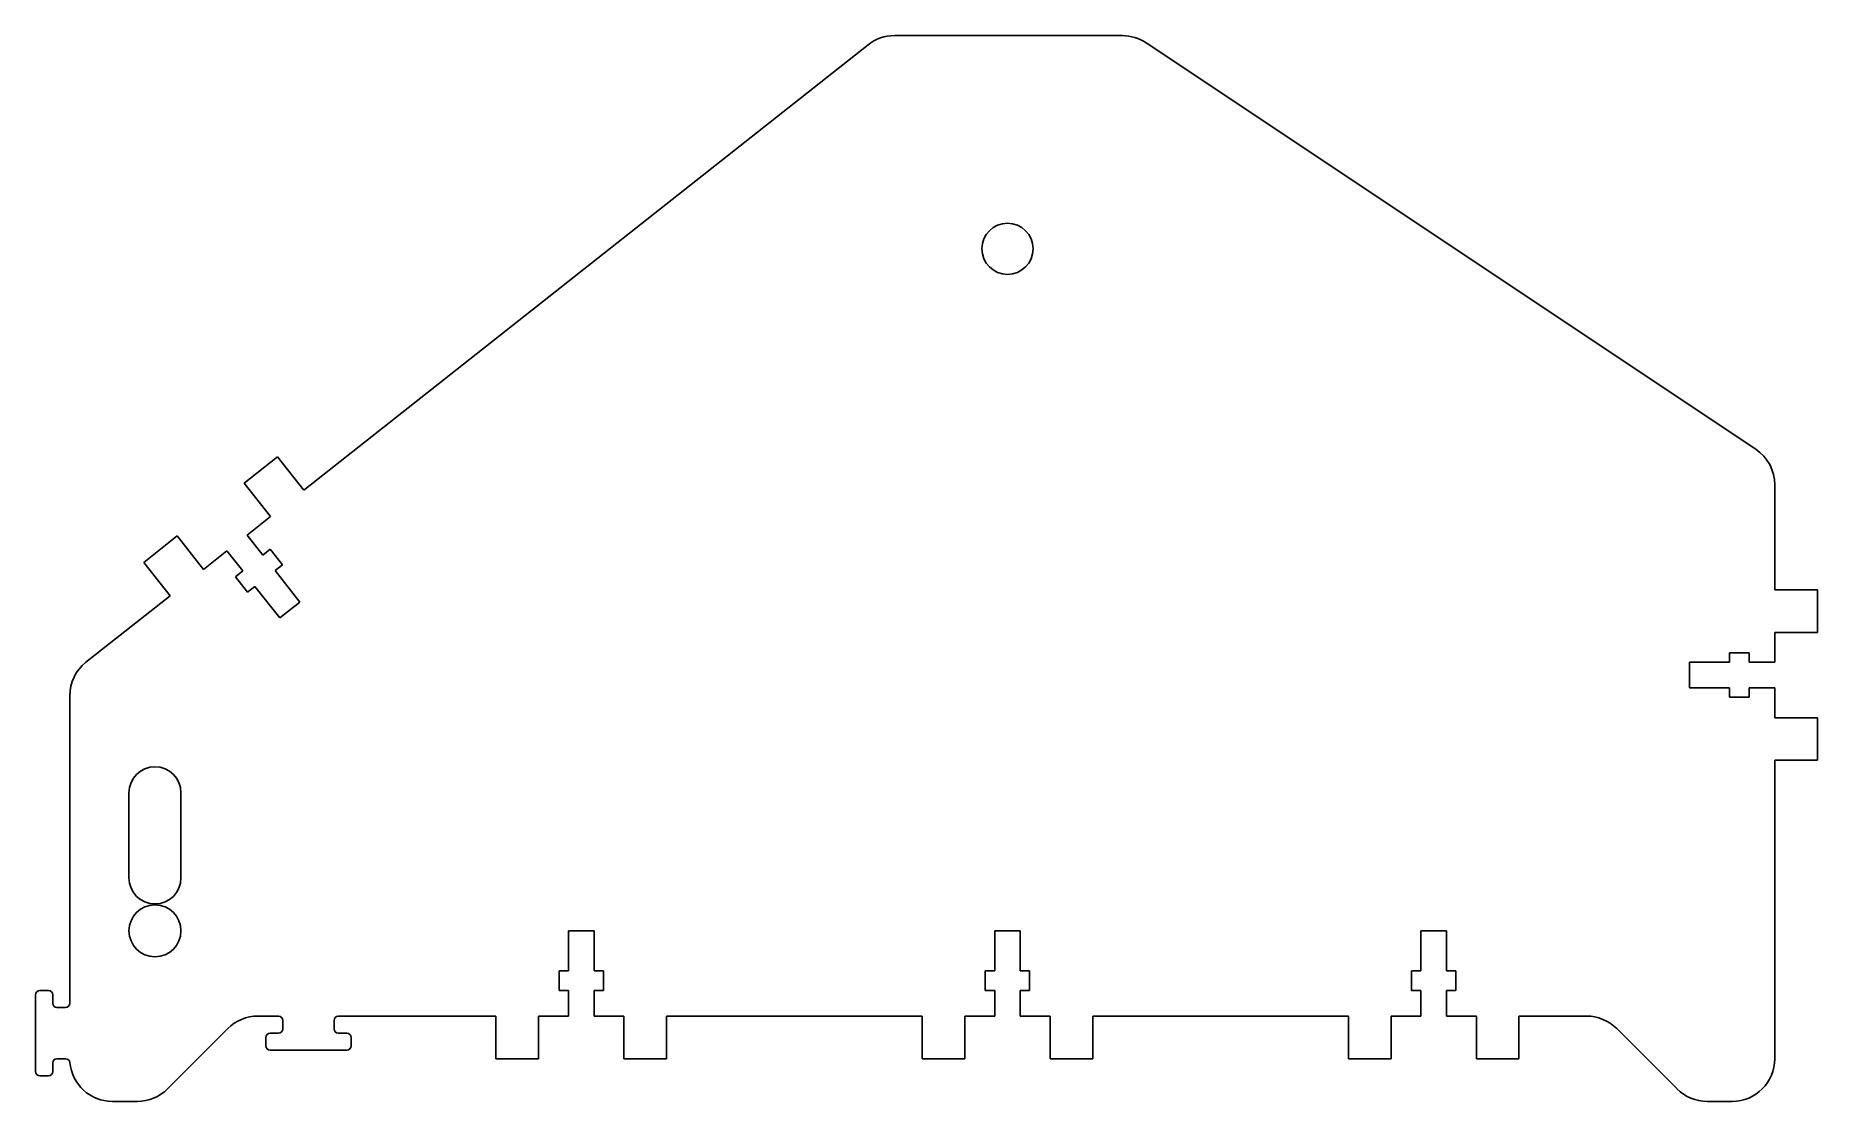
# Model space of a CAD drawing. Header units: millimetres. Extents: x -114 to 95, y 0 to 125.
import ezdxf

# ---------------------------------------------------------------- set-up
doc = ezdxf.new("R2010")
doc.units = ezdxf.units.MM

msp = doc.modelspace()

# ---------------------------------------------------------------- linework, layer by layer
at = {"color": 7, "linetype": 'Continuous', "lineweight": 25}
for p, q in [((-16.36, 123.92), (-82.53, 71.69)), ((13.49, 125), (-13.26, 125)), ((87.77, 76.48), (16.26, 124.16)), ((-85.63, 75.61), (-89.55, 72.51)), ((-82.53, 71.69), (-85.63, 75.61)), ((-89.55, 72.51), (-86.45, 68.59)), ((90, 60), (90, 72.32)), ((-86.45, 68.59), (-89.2, 66.42)), ((-97.4, 66.32), (-101.32, 63.22)), ((-94.3, 62.39), (-97.4, 66.32)), ((-89.2, 66.42), (-87.34, 64.07)), ((-101.32, 63.22), (-98.23, 59.29)), ((-91.56, 64.56), (-94.3, 62.39)), ((-89.7, 62.21), (-91.56, 64.56)), ((-87.34, 64.07), (-86.48, 64.75)), ((-86.48, 64.75), (-85.05, 62.94)), ((-85.05, 62.94), (-85.92, 62.26)), ((-90.56, 61.53), (-89.7, 62.21)), ((-89.13, 59.72), (-90.56, 61.53)), ((-85.92, 62.26), (-83, 58.57)), ((-98.23, 59.29), (-108.1, 51.5)), ((-88.27, 60.4), (-89.13, 59.72)), ((-85.36, 56.71), (-88.27, 60.4)), ((-83, 58.57), (-85.36, 56.71)), ((95, 60), (90, 60)), ((95, 55), (95, 60)), ((90, 51.5), (90, 55)), ((90, 55), (95, 55)), ((84.7, 51.5), (84.7, 52.6)), ((84.7, 52.6), (87, 52.6)), ((87, 52.6), (87, 51.5)), ((80, 48.5), (80, 51.5)), ((80, 51.5), (84.7, 51.5)), ((87, 51.5), (90, 51.5)), ((84.7, 48.5), (80, 48.5)), ((84.7, 47.4), (84.7, 48.5)), ((90, 48.5), (87, 48.5)), ((87, 48.5), (87, 47.4)), ((90, 45), (90, 48.5)), ((-110, 47.58), (-110, 11.5)), ((87, 47.4), (84.7, 47.4)), ((95, 45), (90, 45)), ((95, 40), (95, 45)), ((90, 5), (90, 40)), ((90, 40), (95, 40)), ((-103.05, 36.2), (-103.05, 26.2)), ((-96.95, 26.2), (-96.95, 36.2)), ((-51.5, 15.3), (-51.5, 20)), ((-51.5, 20), (-48.5, 20)), ((-48.5, 20), (-48.5, 15.3)), ((-1.5, 15.3), (-1.5, 20)), ((-1.5, 20), (1.5, 20)), ((1.5, 20), (1.5, 15.3)), ((48.5, 15.3), (48.5, 20)), ((48.5, 20), (51.5, 20)), ((51.5, 20), (51.5, 15.3)), ((-52.6, 13), (-52.6, 15.3)), ((-52.6, 15.3), (-51.5, 15.3)), ((-48.5, 15.3), (-47.4, 15.3)), ((-47.4, 15.3), (-47.4, 13)), ((-2.6, 13), (-2.6, 15.3)), ((-2.6, 15.3), (-1.5, 15.3)), ((1.5, 15.3), (2.6, 15.3)), ((2.6, 15.3), (2.6, 13)), ((47.4, 13), (47.4, 15.3)), ((47.4, 15.3), (48.5, 15.3)), ((51.5, 15.3), (52.6, 15.3)), ((52.6, 15.3), (52.6, 13)), ((-112.5, 13), (-113.5, 13)), ((-51.5, 13), (-52.6, 13)), ((-51.5, 10), (-51.5, 13)), ((-47.4, 13), (-48.5, 13)), ((-48.5, 13), (-48.5, 10)), ((-1.5, 13), (-2.6, 13)), ((-1.5, 10), (-1.5, 13)), ((2.6, 13), (1.5, 13)), ((1.5, 13), (1.5, 10)), ((48.5, 13), (47.4, 13)), ((48.5, 10), (48.5, 13)), ((52.6, 13), (51.5, 13)), ((51.5, 13), (51.5, 10)), ((-114, 12.5), (-114, 3.5)), ((-112, 11.5), (-112, 12.5)), ((-110.5, 11), (-111.5, 11)), ((-98.54, 1.46), (-91.46, 8.54)), ((-87.93, 10), (-85.5, 10)), ((-85, 9.5), (-85, 8.5)), ((-79, 8.5), (-79, 9.5)), ((-78.5, 10), (-60, 10)), ((-60, 10), (-60, 5)), ((-55, 5), (-55, 10)), ((-55, 10), (-51.5, 10)), ((-48.5, 10), (-45, 10)), ((-45, 10), (-45, 5)), ((-40, 5), (-40, 10)), ((-40, 10), (-10, 10)), ((-10, 10), (-10, 5)), ((-5, 5), (-5, 10)), ((-5, 10), (-1.5, 10)), ((1.5, 10), (5, 10)), ((5, 10), (5, 5)), ((10, 5), (10, 10)), ((10, 10), (40, 10)), ((40, 10), (40, 5)), ((45, 5), (45, 10)), ((45, 10), (48.5, 10)), ((51.5, 10), (55, 10)), ((55, 10), (55, 5)), ((60, 5), (60, 10)), ((60, 10), (67.93, 10)), ((71.46, 8.54), (78.54, 1.46)), ((-87, 7.5), (-87, 6.5)), ((-85.5, 8), (-86.5, 8)), ((-77.5, 8), (-78.5, 8)), ((-77, 6.5), (-77, 7.5)), ((-112, 3.5), (-112, 4.5)), ((-111.5, 5), (-110.48, 5)), ((-86.5, 6), (-77.5, 6)), ((-60, 5), (-55, 5)), ((-45, 5), (-40, 5)), ((-10, 5), (-5, 5)), ((5, 5), (10, 5)), ((40, 5), (45, 5)), ((55, 5), (60, 5)), ((-113.5, 3), (-112.5, 3)), ((-105, 0), (-102.07, 0)), ((82.07, 0), (85, 0))]:
    msp.add_line(p, q, dxfattribs=at)
for centre, radius in [((0, 100), 3), ((-100, 20), 3.05)]:
    msp.add_circle(centre, radius, dxfattribs=at)
for centre, radius, start, end in [((-13.26, 120), 5, 90, 128.2902), ((13.49, 120), 5, 56.3099, 90), ((85, 72.32), 5, 0, 56.3099), ((-105, 47.58), 5, 128.2902, 180), ((-100, 36.2), 3.05, 0, 180), ((-100, 26.2), 3.05, 180, 0), ((-113.5, 12.5), 0.5, 90, 180), ((-112.5, 12.5), 0.5, 0, 90), ((-111.5, 11.5), 0.5, 180, 270), ((-110.5, 11.5), 0.5, 270, 0), ((-87.93, 5), 5, 90, 135), ((-85.5, 9.5), 0.5, 0, 90), ((-85.5, 8.5), 0.5, 270, 0), ((-78.5, 9.5), 0.5, 90, 180), ((-78.5, 8.5), 0.5, 180, 270), ((67.93, 5), 5, 45, 90), ((-86.5, 7.5), 0.5, 90, 180), ((-86.5, 6.5), 0.5, 180, 270), ((-77.5, 7.5), 0.5, 0, 90), ((-77.5, 6.5), 0.5, 270, 0), ((-111.5, 4.5), 0.5, 90, 180), ((-110.48, 4.5), 0.5, 5.2159, 90), ((-105, 5), 5, 185.2159, 270), ((85, 5), 5, 270, 0), ((-113.5, 3.5), 0.5, 180, 270), ((-112.5, 3.5), 0.5, 270, 0), ((-102.07, 5), 5, 270, 315), ((82.07, 5), 5, 225, 270)]:
    msp.add_arc(centre, radius, start, end, dxfattribs=at)

doc.saveas('drawing.dxf')
